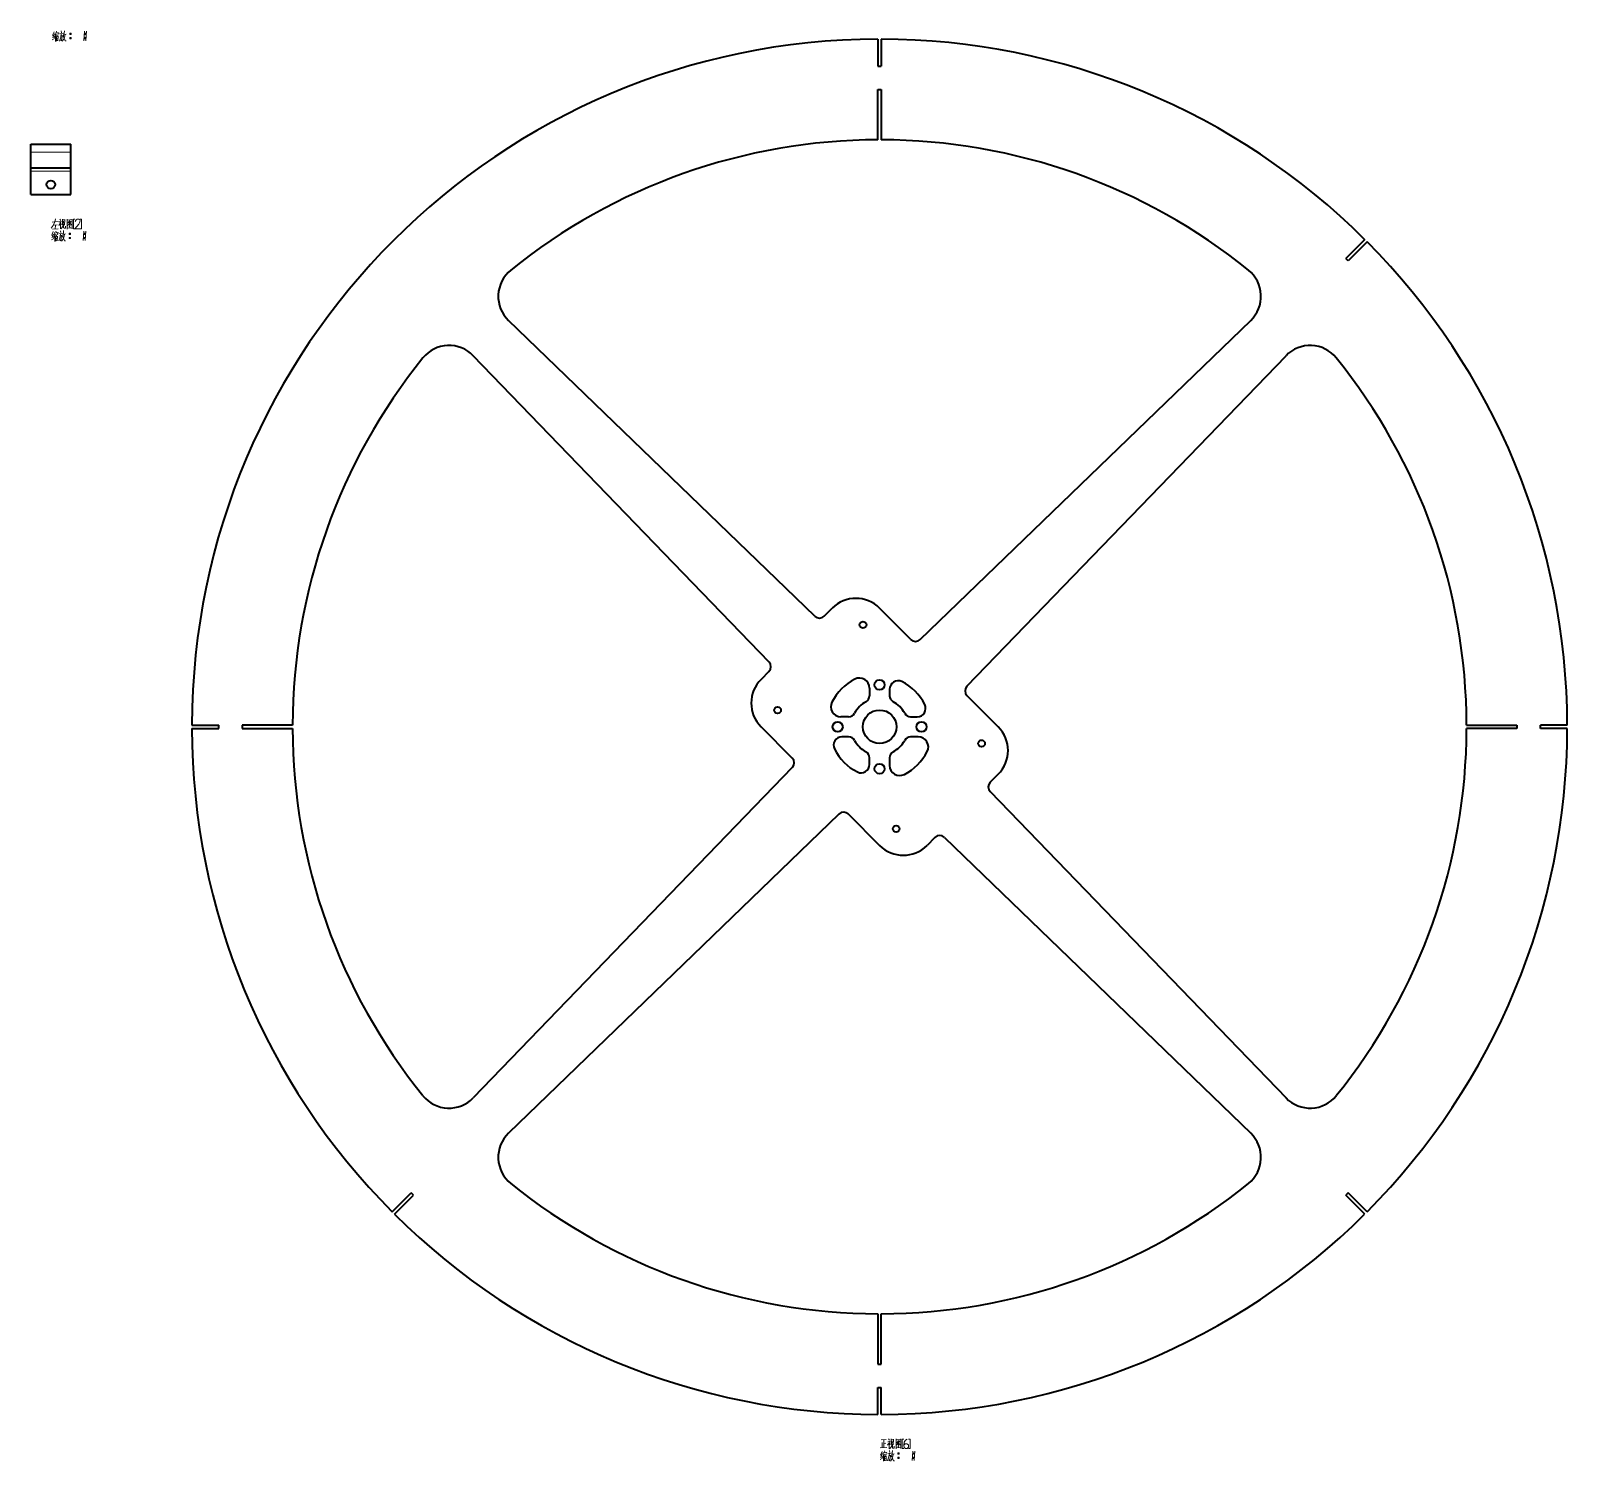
# Model space of a CAD drawing. Extents: x 45 to 1154, y 28 to 802.
# Drawn here: x 695.9 to 1154, y 35.4 to 461.9 of the extents above; entities that cross this region are included whole.
import ezdxf

# ---------------------------------------------------------------- set-up
doc = ezdxf.new("R2010")
doc.units = 0

msp = doc.modelspace()

# ---------------------------------------------------------------- linework, layer by layer
at = {"color": 7, "lineweight": 35, "ltscale": 0.2}
for p, q in [((948.45, 459.34), (948.45, 451.34)), ((949.45, 459.34), (949.45, 451.34)), ((1093.56, 399.66), (1087.9, 394)), ((1094.26, 398.95), (1088.61, 393.29)), ((743.95, 254.85), (751.95, 254.85)), ((743.95, 253.85), (751.95, 253.85)), ((803.64, 109.74), (809.3, 115.4)), ((804.35, 109.04), (810.01, 114.69)), ((1093.56, 109.04), (1087.9, 114.69)), ((1094.26, 109.74), (1088.61, 115.4)), ((948.45, 49.35), (948.45, 57.35)), ((949.45, 49.35), (949.45, 57.35))]:
    msp.add_line(p, q, dxfattribs=at)
at = {"color": 7, "lineweight": 35, "ltscale": 0.025}
for p, q in [((948.45, 451.34), (949.45, 451.34)), ((948.45, 444.34), (949.45, 444.34)), ((695.89, 420), (695.89, 421)), ((707.89, 420), (707.89, 421)), ((751.95, 253.85), (751.95, 254.85)), ((758.96, 254.85), (758.96, 253.85)), ((1138.95, 254.85), (1138.95, 253.85)), ((1145.95, 253.85), (1145.95, 254.85)), ((948.45, 64.35), (949.45, 64.35)), ((948.45, 57.35), (949.45, 57.35))]:
    msp.add_line(p, q, dxfattribs=at)
at = {"color": 7, "lineweight": 35, "ltscale": 0.374947}
for p, q in [((948.45, 429.34), (948.45, 444.34)), ((949.45, 444.34), (949.45, 429.34)), ((948.45, 79.35), (948.45, 64.35)), ((949.45, 64.35), (949.45, 79.35))]:
    msp.add_line(p, q, dxfattribs=at)
at = {"color": 7, "lineweight": 35, "ltscale": 0.3}
for p, q in [((695.89, 428), (707.89, 428)), ((695.89, 421), (707.89, 421)), ((695.89, 413), (707.89, 413))]:
    msp.add_line(p, q, dxfattribs=at)
at = {"color": 7, "lineweight": 35, "ltscale": 0.058332}
for p, q in [((695.89, 425.67), (695.89, 428)), ((707.89, 425.67), (707.89, 428))]:
    msp.add_line(p, q, dxfattribs=at)
at = {"color": 7, "lineweight": 13, "ltscale": 0.3}
for p, q in [((695.89, 425.67), (707.89, 425.67)), ((695.89, 420), (707.89, 420))]:
    msp.add_line(p, q, dxfattribs=at)
at = {"color": 7, "lineweight": 35, "ltscale": 0.116664}
for p, q in [((695.89, 421), (695.89, 425.67)), ((707.89, 421), (707.89, 425.67))]:
    msp.add_line(p, q, dxfattribs=at)
at = {"color": 7, "lineweight": 35, "ltscale": 0.175}
for p, q in [((695.89, 413), (695.89, 420)), ((707.89, 413), (707.89, 420))]:
    msp.add_line(p, q, dxfattribs=at)
at = {"color": 7, "lineweight": 35, "ltscale": 0.025001}
for p, q in [((1088.61, 393.29), (1087.9, 394)), ((810.01, 114.69), (809.3, 115.4)), ((1088.61, 115.4), (1087.9, 114.69))]:
    msp.add_line(p, q, dxfattribs=at)
at = {"color": 7, "lineweight": 35}
for p, q in [((929.64, 287.31), (838.32, 375.5)), ((961.07, 280.36), (1059.59, 375.5)), ((915.99, 273.66), (827.8, 364.98)), ((974.97, 266.46), (1070.11, 364.98)), ((922.93, 242.23), (827.8, 143.71)), ((981.92, 235.04), (1070.11, 143.71)), ((936.84, 228.33), (838.32, 133.19)), ((968.26, 221.38), (1059.59, 133.19))]:
    msp.add_line(p, q, dxfattribs=at)
at = {"color": 7, "lineweight": 35, "ltscale": 0.083579}
for p, q in [((932.45, 287.34), (934.81, 289.7)), ((965.46, 221.35), (963.1, 218.99))]:
    msp.add_line(p, q, dxfattribs=at)
at = {"color": 7, "lineweight": 35, "ltscale": 0.329216}
for p, q in [((958.26, 280.39), (948.95, 289.7)), ((975, 263.66), (984.31, 254.35)), ((922.91, 245.03), (913.6, 254.35)), ((939.64, 228.3), (948.95, 218.99))]:
    msp.add_line(p, q, dxfattribs=at)
at = {"color": 7, "lineweight": 35, "ltscale": 0.08358}
for p, q in [((915.96, 270.85), (913.6, 268.49)), ((981.94, 237.84), (984.31, 240.2))]:
    msp.add_line(p, q, dxfattribs=at)
at = {"color": 7, "lineweight": 35, "ltscale": 0.057487}
for p, q in [((945.95, 265.88), (945.95, 263.58)), ((939.72, 257.35), (937.42, 257.35)), ((960.49, 251.35), (958.19, 251.35)), ((951.95, 245.11), (951.95, 242.81))]:
    msp.add_line(p, q, dxfattribs=at)
at = {"color": 7, "lineweight": 35, "ltscale": 0.049797}
for p, q in [((951.95, 265.57), (951.95, 263.58)), ((958.19, 257.35), (960.18, 257.35)), ((939.72, 251.35), (937.73, 251.35)), ((945.95, 243.12), (945.95, 245.11))]:
    msp.add_line(p, q, dxfattribs=at)
at = {"color": 7, "lineweight": 35, "ltscale": 0.374948}
for p, q in [((773.95, 254.85), (758.96, 254.85)), ((758.96, 253.85), (773.95, 253.85)), ((1123.95, 254.85), (1138.95, 254.85)), ((1138.95, 253.85), (1123.95, 253.85))]:
    msp.add_line(p, q, dxfattribs=at)
at = {"color": 7, "lineweight": 35, "ltscale": 0.200046}
for p, q in [((1153.95, 254.85), (1145.95, 254.85)), ((1153.95, 253.85), (1145.95, 253.85))]:
    msp.add_line(p, q, dxfattribs=at)
at = {"color": 7, "lineweight": 13}
for points in [[(702.3, 459.13), (703, 459.52)], [(702.76, 460.57), (702.34, 460.43)], [(702.83, 461.58), (702.37, 460.5)], [(702.41, 459.8), (702.93, 459.97)], [(702.9, 460.81), (702.44, 459.8)], [(703.21, 460.29), (702.9, 459.8)], [(703.14, 461.27), (703.04, 460.71)], [(703.14, 461.13), (704.19, 461.27)], [(703.39, 460.85), (703.21, 460.29)], [(703.25, 460.36), (703.25, 458.64)], [(703.46, 460.57), (704.16, 460.67)], [(703.53, 461.76), (703.7, 461.37)], [(703.53, 460.15), (703.56, 458.75)], [(703.53, 460.04), (704.05, 460.11)], [(703.56, 459.48), (703.95, 459.55)], [(704.02, 458.99), (703.6, 458.92)], [(703.77, 460.6), (703.7, 460.04)], [(704.09, 460.22), (704.02, 458.82)], [(704.23, 461.37), (704.09, 460.92)], [(705, 460.99), (704.89, 460.08), (704.79, 459.66), (704.47, 458.78)], [(704.51, 460.92), (705.56, 461.06)], [(705.31, 460.5), (705.21, 459.66), (705.07, 458.82), (704.86, 459.1)], [(704.93, 460.32), (705.31, 460.39)], [(705, 461.83), (705.1, 461.27)], [(705.7, 459.24), (705.31, 458.71)], [(705.7, 460.5), (705.52, 459.94)], [(705.63, 460.25), (706.19, 458.82)], [(705.84, 461.13), (705.7, 460.5)], [(705.98, 459.87), (705.7, 459.24)], [(705.77, 460.74), (706.47, 460.88)], [(705.91, 461.86), (705.84, 461.13)], [(706.19, 460.81), (705.98, 459.87)], [(706.19, 458.82), (706.5, 458.82)], [(707.52, 460.95), (707.9, 460.95)], [(707.52, 459.69), (707.9, 459.69)], [(707.55, 461.06), (707.87, 461.06)], [(707.55, 460.81), (707.87, 460.81)], [(707.55, 459.8), (707.87, 459.8)], [(707.55, 459.55), (707.87, 459.55)], [(711.96, 461.69), (711.86, 460.29), (711.75, 458.89)], [(711.96, 460.95), (712.35, 460.95)], [(711.96, 459.69), (712.35, 459.69)], [(712, 461.06), (712.31, 461.06)], [(712, 460.81), (712.31, 460.81)], [(712, 459.8), (712.31, 459.8)], [(712, 459.55), (712.31, 459.55)], [(712.56, 461.69), (712.45, 460.29), (712.35, 458.89)], [(702.59, 403.83), (702.03, 402.96)], [(702.24, 404.81), (704.06, 404.95)], [(703.05, 404.88), (702.59, 403.83)], [(702.73, 403.9), (703.82, 404.01)], [(703.26, 405.83), (703.05, 404.88)], [(703.26, 403.94), (703.22, 402.75)], [(704.94, 405.06), (704.76, 404.57), (704.27, 403.83)], [(704.31, 404.85), (704.87, 404.92)], [(704.59, 405.72), (704.87, 405.3)], [(704.76, 404.57), (704.76, 402.78)], [(704.76, 404.39), (705.08, 404.08)], [(705.15, 403.06), (705.39, 403.41)], [(705.36, 405.69), (705.36, 404.01)], [(706.02, 405.51), (705.36, 405.44)], [(705.57, 404.04), (705.39, 403.41)], [(705.67, 405.09), (705.57, 404.04)], [(705.71, 403.06), (705.71, 404.15)], [(705.95, 403.94), (706.02, 405.62)], [(706.27, 403.59), (706.27, 402.96)], [(706.79, 405.72), (706.79, 404.25), (706.79, 402.75)], [(706.79, 405.69), (706.79, 404.29), (706.79, 402.89)], [(708.26, 405.55), (706.79, 405.41)], [(706.79, 402.99), (708.16, 403.1)], [(706.86, 403.8), (707.35, 404.22)], [(707.56, 405.27), (707, 404.46)], [(707.32, 404.71), (708.02, 403.97)], [(707.32, 403.62), (707.67, 403.24)], [(707.35, 404.92), (707.81, 404.99)], [(707.35, 404.22), (707.56, 404.5)], [(707.42, 404.01), (707.67, 403.73)], [(707.56, 404.5), (707.91, 405.13)], [(708.02, 403.97), (708.19, 404.01)], [(708.23, 402.82), (708.23, 402.92), (708.16, 403.1)], [(708.23, 402.92), (708.23, 404.29), (708.26, 405.69)], [(709.07, 402.85), (708.61, 402.85), (708.61, 404.25), (708.61, 405.65), (709.07, 405.65)], [(710.54, 402.85), (709.07, 402.85), (710.19, 404.18), (710.47, 404.6), (710.61, 405.2), (710.54, 405.55), (710.36, 405.65), (709.77, 405.65), (709.45, 405.51), (709.1, 404.95)], [(710.61, 402.85), (711.06, 402.85), (711.06, 404.25), (711.06, 405.65), (710.61, 405.65)], [(702.1, 399.53), (702.8, 399.91)], [(702.56, 400.96), (702.14, 400.82)], [(702.63, 401.98), (702.17, 400.89)], [(702.21, 400.19), (702.73, 400.37)], [(702.7, 401.21), (702.24, 400.19)], [(702.35, 402.71), (704.06, 402.82)], [(703.01, 400.68), (702.7, 400.19)], [(702.94, 401.66), (702.84, 401.1)], [(702.94, 401.52), (703.99, 401.66)], [(703.19, 401.24), (703.01, 400.68)], [(703.05, 400.75), (703.05, 399.04)], [(703.26, 400.96), (703.96, 401.07)], [(703.33, 402.15), (703.5, 401.77)], [(703.33, 400.54), (703.36, 399.14)], [(703.33, 400.44), (703.85, 400.51)], [(703.36, 399.88), (703.75, 399.95)], [(703.82, 399.39), (703.4, 399.32)], [(703.57, 401), (703.5, 400.44)], [(703.89, 400.61), (703.82, 399.21)], [(704.03, 401.77), (703.89, 401.31)], [(704.8, 401.38), (704.69, 400.47), (704.59, 400.05), (704.27, 399.18)], [(704.31, 401.31), (705.36, 401.45)], [(705.11, 400.89), (705.01, 400.05), (704.87, 399.21), (704.66, 399.49)], [(704.73, 400.72), (705.11, 400.79)], [(704.8, 402.22), (704.9, 401.66)], [(704.87, 402.78), (705.15, 403.06)], [(705.5, 399.63), (705.11, 399.11)], [(705.5, 400.89), (705.32, 400.33)], [(705.43, 400.65), (705.99, 399.21)], [(705.64, 401.52), (705.5, 400.89)], [(705.78, 400.26), (705.5, 399.63)], [(705.57, 401.14), (706.27, 401.28)], [(705.71, 402.26), (705.64, 401.52)], [(705.85, 402.96), (705.71, 403.06)], [(705.99, 401.21), (705.78, 400.26)], [(706.27, 402.96), (705.85, 402.96)], [(705.99, 399.21), (706.3, 399.21)], [(707.32, 401.35), (707.7, 401.35)], [(707.32, 400.09), (707.7, 400.09)], [(707.35, 401.45), (707.67, 401.45)], [(707.35, 401.21), (707.67, 401.21)], [(707.35, 400.19), (707.67, 400.19)], [(707.35, 399.95), (707.67, 399.95)], [(711.76, 402.08), (711.66, 400.68), (711.55, 399.28)], [(711.76, 401.35), (712.15, 401.35)], [(711.76, 400.09), (712.15, 400.09)], [(711.8, 401.45), (712.11, 401.45)], [(711.8, 401.21), (712.11, 401.21)], [(711.8, 400.19), (712.11, 400.19)], [(711.8, 399.95), (712.11, 399.95)], [(712.36, 402.08), (712.25, 400.68), (712.15, 399.28)], [(949.41, 41.79), (950.91, 41.86)], [(950.18, 41.79), (950.18, 40.63), (950.18, 39.44)], [(952, 41.4), (951.82, 40.91), (951.33, 40.18)], [(951.37, 41.19), (951.93, 41.26)], [(951.65, 42.07), (951.93, 41.65)], [(952.42, 42.03), (952.42, 40.35)], [(953.08, 41.86), (952.42, 41.79)], [(952.73, 41.44), (952.63, 40.39)], [(953.01, 40.28), (953.08, 41.96)], [(953.85, 42.07), (953.85, 40.6), (953.85, 39.09)], [(953.85, 42.03), (953.85, 40.63), (953.85, 39.23)], [(955.32, 41.89), (953.85, 41.75)], [(954.62, 41.61), (954.06, 40.81)], [(954.41, 41.26), (954.87, 41.33)], [(954.62, 40.84), (954.97, 41.47)], [(955.29, 39.27), (955.29, 40.63), (955.32, 42.03)], [(956.13, 39.2), (955.67, 39.2), (955.67, 40.6), (955.67, 42), (956.13, 42)], [(957.18, 42), (956.65, 41.68), (956.27, 41.09), (956.13, 40.18), (956.23, 39.44), (956.69, 39.2), (957.18, 39.2), (957.6, 39.62), (957.53, 40.25), (957.11, 40.56), (956.55, 40.53), (956.16, 40.14)], [(957.6, 39.2), (958.05, 39.2), (958.05, 40.6), (958.05, 42), (957.6, 42)], [(949.13, 39.37), (951.09, 39.48)], [(949.62, 37.31), (949.2, 37.17)], [(949.69, 38.32), (949.23, 37.24)], [(949.27, 36.54), (949.79, 36.71)], [(949.76, 37.55), (949.3, 36.54)], [(949.69, 40.98), (949.69, 39.41)], [(950.07, 37.03), (949.76, 36.54)], [(950, 38.01), (949.9, 37.45)], [(950, 37.87), (951.05, 38.01)], [(950.25, 37.59), (950.07, 37.03)], [(950.11, 37.1), (950.11, 35.38)], [(950.18, 40.67), (950.81, 40.74)], [(950.32, 37.31), (951.02, 37.41)], [(950.39, 38.5), (950.56, 38.11)], [(950.39, 36.89), (950.42, 35.49)], [(950.39, 36.78), (950.91, 36.85)], [(950.63, 37.34), (950.56, 36.78)], [(950.95, 36.96), (950.88, 35.56)], [(951.09, 38.11), (950.95, 37.66)], [(951.86, 37.73), (951.75, 36.82), (951.65, 36.4), (951.33, 35.52)], [(951.37, 37.66), (952.42, 37.8)], [(952.17, 37.24), (952.07, 36.4), (951.93, 35.56), (951.72, 35.84)], [(951.79, 37.06), (952.17, 37.13)], [(951.82, 40.91), (951.82, 39.13)], [(951.82, 40.74), (952.14, 40.42)], [(951.86, 38.57), (951.96, 38.01)], [(951.93, 39.13), (952.21, 39.41)], [(952.21, 39.41), (952.45, 39.76)], [(952.56, 37.24), (952.38, 36.68)], [(952.63, 40.39), (952.45, 39.76)], [(952.49, 36.99), (953.05, 35.56)], [(952.7, 37.87), (952.56, 37.24)], [(952.63, 37.48), (953.33, 37.62)], [(952.77, 38.6), (952.7, 37.87)], [(952.77, 39.41), (952.77, 40.49)], [(952.91, 39.3), (952.77, 39.41)], [(953.05, 37.55), (952.84, 36.61)], [(953.33, 39.3), (952.91, 39.3)], [(953.33, 39.93), (953.33, 39.3)], [(953.85, 39.34), (955.22, 39.44)], [(953.92, 40.14), (954.41, 40.56)], [(954.38, 41.05), (955.08, 40.32)], [(954.38, 39.97), (954.73, 39.58)], [(954.38, 37.69), (954.76, 37.69)], [(954.41, 40.56), (954.62, 40.84)], [(954.41, 37.8), (954.73, 37.8)], [(954.41, 37.55), (954.73, 37.55)], [(954.48, 40.35), (954.73, 40.07)], [(955.08, 40.32), (955.25, 40.35)], [(955.29, 39.16), (955.29, 39.27), (955.22, 39.44)], [(958.82, 38.43), (958.72, 37.03), (958.61, 35.63)], [(958.82, 37.69), (959.21, 37.69)], [(958.86, 37.8), (959.17, 37.8)], [(958.86, 37.55), (959.17, 37.55)], [(959.42, 38.43), (959.31, 37.03), (959.21, 35.63)], [(949.16, 35.87), (949.86, 36.26)], [(950.42, 36.22), (950.81, 36.29)], [(950.88, 35.73), (950.46, 35.66)], [(952.56, 35.98), (952.17, 35.45)], [(952.84, 36.61), (952.56, 35.98)], [(953.05, 35.56), (953.36, 35.56)], [(954.38, 36.43), (954.76, 36.43)], [(954.41, 36.54), (954.73, 36.54)], [(954.41, 36.29), (954.73, 36.29)], [(958.82, 36.43), (959.21, 36.43)], [(958.86, 36.54), (959.17, 36.54)], [(958.86, 36.29), (959.17, 36.29)]]:
    msp.add_lwpolyline(points, dxfattribs=at)
for points in [[(707.62, 460.74), (707.8, 460.74), (707.9, 460.85), (707.9, 461.02), (707.8, 461.13), (707.62, 461.13), (707.52, 461.02), (707.52, 460.85)], [(707.62, 459.48), (707.8, 459.48), (707.9, 459.59), (707.9, 459.76), (707.8, 459.87), (707.62, 459.87), (707.52, 459.76), (707.52, 459.59)], [(712.07, 460.74), (712.24, 460.74), (712.35, 460.85), (712.35, 461.02), (712.24, 461.13), (712.07, 461.13), (711.96, 461.02), (711.96, 460.85)], [(712.07, 459.48), (712.24, 459.48), (712.35, 459.59), (712.35, 459.76), (712.24, 459.87), (712.07, 459.87), (711.96, 459.76), (711.96, 459.59)], [(707.42, 401.14), (707.6, 401.14), (707.7, 401.24), (707.7, 401.42), (707.6, 401.52), (707.42, 401.52), (707.32, 401.42), (707.32, 401.24)], [(707.42, 399.88), (707.6, 399.88), (707.7, 399.98), (707.7, 400.16), (707.6, 400.26), (707.42, 400.26), (707.32, 400.16), (707.32, 399.98)], [(711.87, 401.14), (712.04, 401.14), (712.15, 401.24), (712.15, 401.42), (712.04, 401.52), (711.87, 401.52), (711.76, 401.42), (711.76, 401.24)], [(711.87, 399.88), (712.04, 399.88), (712.15, 399.98), (712.15, 400.16), (712.04, 400.26), (711.87, 400.26), (711.76, 400.16), (711.76, 399.98)], [(954.48, 37.48), (954.66, 37.48), (954.76, 37.59), (954.76, 37.76), (954.66, 37.87), (954.48, 37.87), (954.38, 37.76), (954.38, 37.59)], [(958.93, 37.48), (959.1, 37.48), (959.21, 37.59), (959.21, 37.76), (959.1, 37.87), (958.93, 37.87), (958.82, 37.76), (958.82, 37.59)], [(954.48, 36.22), (954.66, 36.22), (954.76, 36.33), (954.76, 36.5), (954.66, 36.61), (954.48, 36.61), (954.38, 36.5), (954.38, 36.33)], [(958.93, 36.22), (959.1, 36.22), (959.21, 36.33), (959.21, 36.5), (959.1, 36.61), (958.93, 36.61), (958.82, 36.5), (958.82, 36.33)]]:
    msp.add_lwpolyline(points, close=True, dxfattribs=at)
at = {"color": 7, "lineweight": 35}
for centre, radius in [((701.89, 416), 1.25), ((944, 284.75), 1), ((948.95, 266.85), 1.5), ((918.55, 259.3), 1), ((948.95, 254.35), 5), ((936.45, 254.35), 1.5), ((961.45, 254.35), 1.5), ((979.36, 249.4), 1), ((948.95, 241.85), 1.5), ((953.9, 223.94), 1)]:
    msp.add_circle(centre, radius, dxfattribs=at)
for centre, radius, start, end in [((948.95, 254.35), 205, 90.1397, 179.8603), ((948.95, 254.35), 205, 45.1397, 89.8603), ((948.95, 254.35), 175, 90.1637, 128.9327), ((948.95, 254.35), 175, 51.0673, 89.8363), ((948.95, 254.35), 205, 0.1397, 44.8603), ((845.27, 382.7), 10, 128.9327, 226), ((1052.64, 382.7), 10, 314, 51.0673), ((820.6, 358.03), 10, 44, 141.0673), ((1077.3, 358.03), 10, 38.9327, 136), ((948.95, 254.35), 175, 141.0673, 179.8363), ((948.95, 254.35), 175, 0.1637, 38.9327), ((941.88, 282.63), 10, 45, 135), ((931.03, 288.75), 2, 226, 315), ((959.68, 281.8), 2, 225, 314), ((914.55, 272.27), 2, 315, 44), ((920.67, 261.42), 10, 135, 225), ((948.95, 254.35), 16, 117.4864, 152.5136), ((942.95, 265.88), 3, 0, 117.4864), ((954.45, 265.57), 2.5, 63.8961, 180), ((948.95, 254.35), 15, 26.1039, 63.8961), ((976.41, 265.07), 2, 136, 225), ((937.42, 260.35), 3, 152.5136, 270), ((948.95, 254.35), 8.5, 118.4369, 151.5631), ((943.95, 263.58), 2, 298.4369, 360), ((953.95, 263.58), 2, 180, 241.5631), ((948.95, 254.35), 8.5, 28.4369, 61.5631), ((939.72, 259.35), 2, 270, 331.5631), ((958.19, 259.35), 2, 208.4369, 270), ((960.18, 259.85), 2.5, 270, 26.1039), ((948.95, 254.35), 205, 180.1397, 224.8603), ((948.95, 254.35), 175, 180.1637, 218.9327), ((977.24, 247.27), 10, 315, 45), ((948.95, 254.35), 175, 321.0673, 359.8363), ((948.95, 254.35), 205, 315.1397, 359.8603), ((937.73, 248.85), 2.5, 90, 206.1039), ((948.95, 254.35), 15, 206.1039, 243.8961), ((939.72, 249.35), 2, 28.4369, 90), ((948.95, 254.35), 8.5, 208.4369, 241.5631), ((948.95, 254.35), 8.5, 298.4369, 331.5631), ((958.19, 249.35), 2, 90, 151.5631), ((960.49, 248.35), 3, 332.5136, 90), ((921.5, 243.62), 2, 316, 45), ((943.45, 243.12), 2.5, 243.8961, 360), ((943.95, 245.11), 2, 0, 61.5631), ((953.95, 245.11), 2, 118.4369, 180), ((954.95, 242.81), 3, 180, 297.4864), ((948.95, 254.35), 16, 297.4864, 332.5136), ((983.36, 236.43), 2, 135, 224), ((938.23, 226.89), 2, 45, 134), ((966.87, 219.94), 2, 46, 135), ((956.02, 226.06), 10, 225, 315), ((820.6, 150.66), 10, 218.9327, 316), ((1077.3, 150.66), 10, 224, 321.0673), ((845.27, 125.99), 10, 134, 231.0673), ((1052.64, 125.99), 10, 308.9327, 46), ((948.95, 254.35), 175, 231.0673, 269.8363), ((948.95, 254.35), 175, 270.1637, 308.9327), ((948.95, 254.35), 205, 225.1397, 269.8603), ((948.95, 254.35), 205, 270.1397, 314.8603)]:
    msp.add_arc(centre, radius, start, end, dxfattribs=at)

doc.saveas('drawing.dxf')
